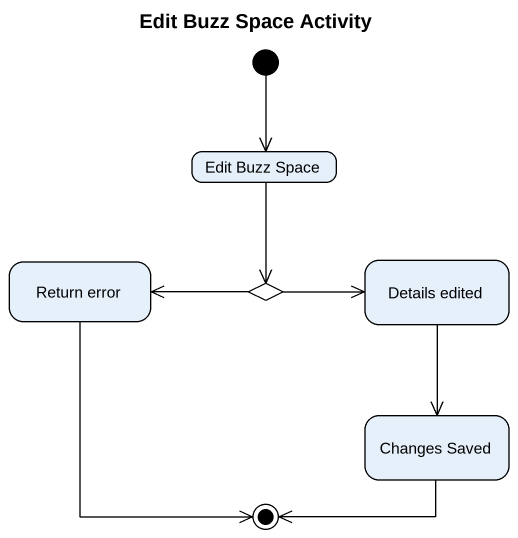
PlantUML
@startuml
title Edit Buzz Space Activity
hide empty description
state "Edit Buzz Space" as Edit_Buzz_Space
state "Return error" as Return_error
state "Details edited" as Details_edited
state choice1 <<choice>>
state "Changes Saved" as Changes_Saved
[*] --> Edit_Buzz_Space
Edit_Buzz_Space --> choice1
Details_edited --> Changes_Saved
choice1 -left-> Return_error
choice1 -right-> Details_edited
Return_error --> [*]
Changes_Saved -left-> [*]
@enduml
